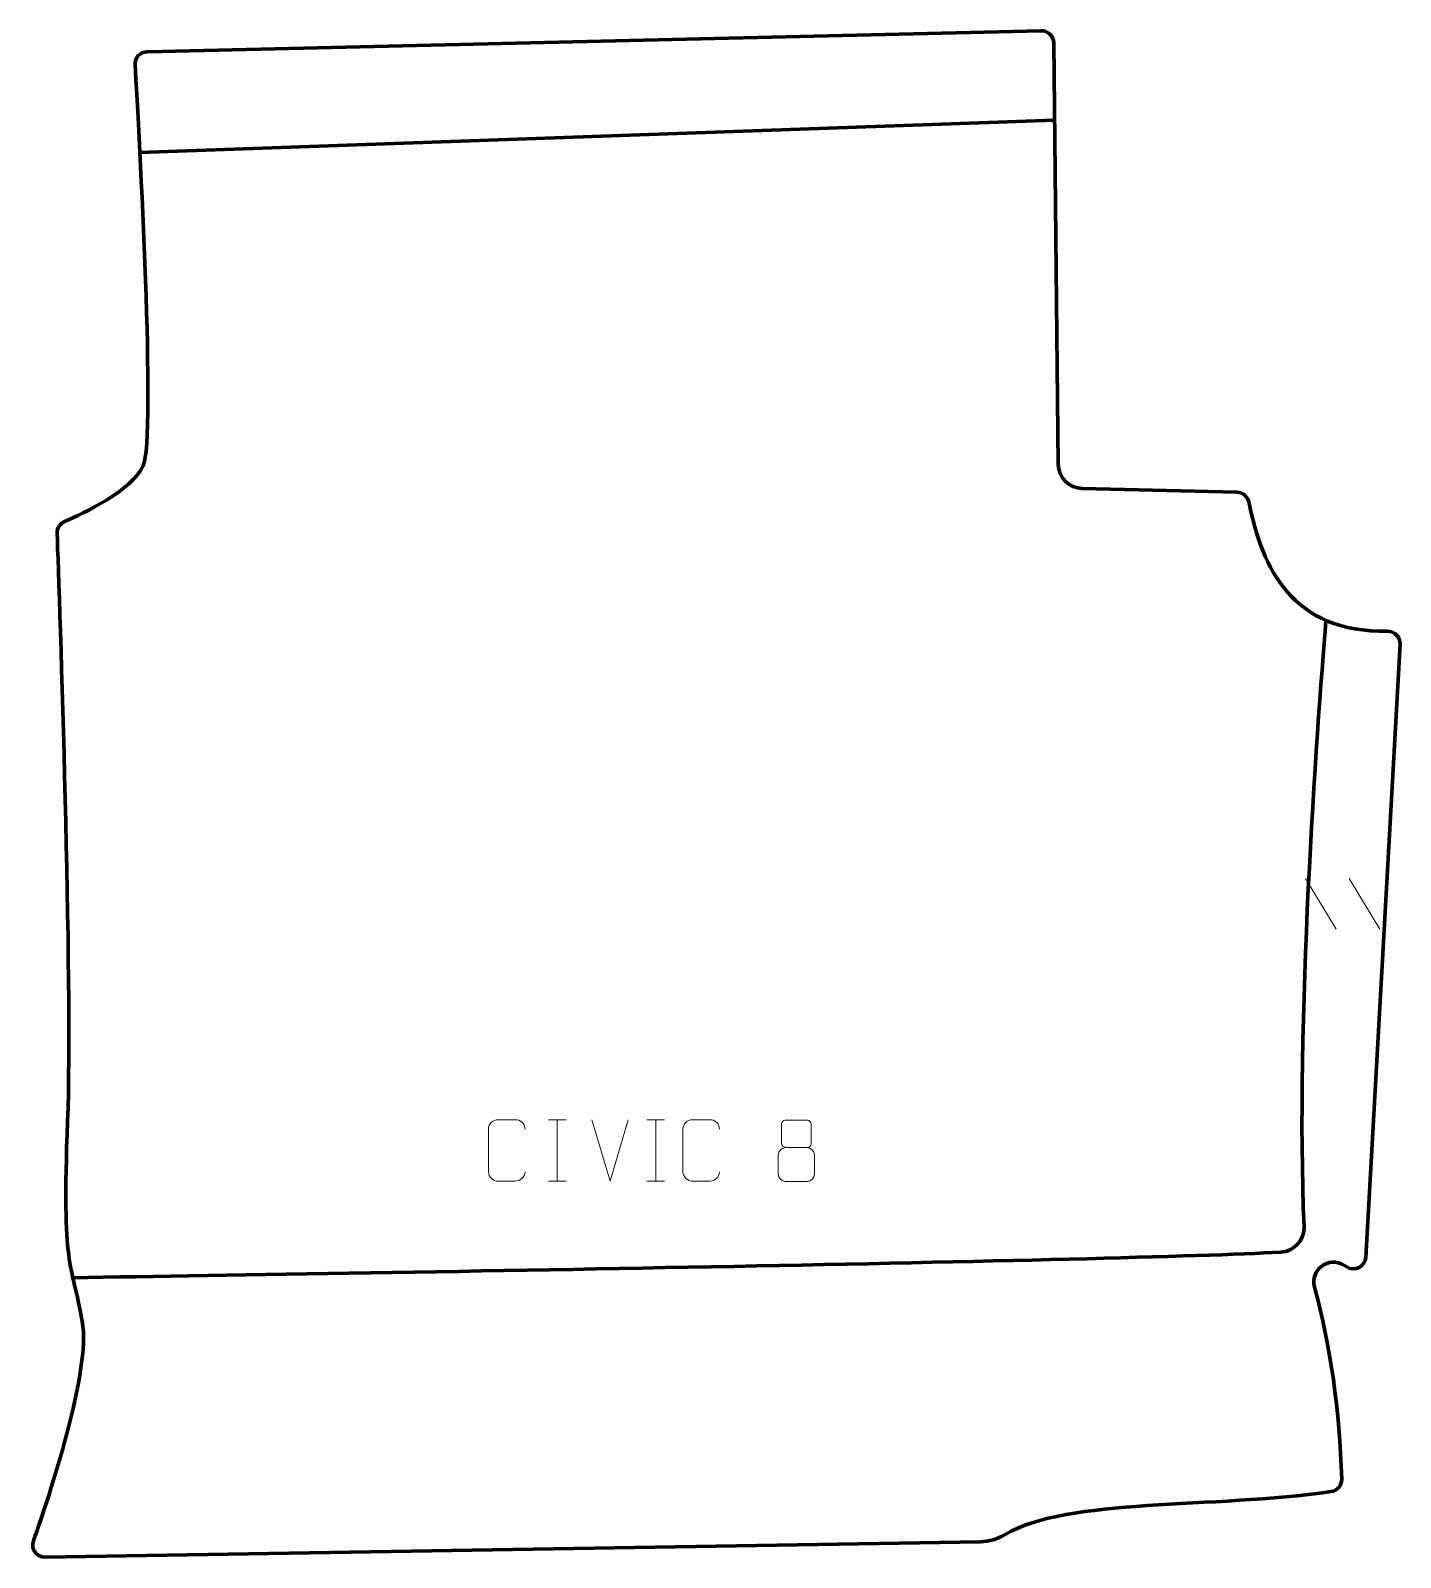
# Model space of a CAD drawing. Header units: millimetres. Extents: x -279 to 278, y -310 to 310.
import ezdxf

# ---------------------------------------------------------------- set-up
doc = ezdxf.new("R2010")
doc.units = ezdxf.units.MM
doc.header["$MEASUREMENT"] = 0
for name, color, linetype in [('layer 1', 7, 'Continuous'), ('layer 2', 7, 'Continuous'), ('layer 3', 7, 'Continuous')]:
    doc.layers.add(name, color=color, linetype=linetype)

msp = doc.modelspace()

# ---------------------------------------------------------------- linework, layer by layer
at = {"layer": 'layer 1', "color": 250, "lineweight": 9}
for points in [[(239.2915, -34.3591), (239.2915, -34.3591), (251.6558, -54.9034), (251.6558, -54.9034)], [(257.0214, -34.3591), (257.0214, -34.3591), (269.3857, -54.9034), (269.3857, -54.9034)], [(-68.2085, -132.2883), (-68.2085, -132.2883), (-61.0404, -132.2883), (-61.0404, -132.2883)], [(-64.6245, -132.2883), (-64.6245, -132.2883), (-64.6245, -157.2418), (-64.6245, -157.2418)], [(-43.1996, -157.2242), (-43.1996, -157.2242), (-50.5214, -132.2706), (-50.5214, -132.2706)], [(-35.8777, -132.2706), (-35.8777, -132.2706), (-43.1995, -157.2242), (-43.1995, -157.2242)], [(-28.2085, -132.2883), (-28.2085, -132.2883), (-21.0404, -132.2883), (-21.0404, -132.2883)], [(-24.6245, -132.2883), (-24.6245, -132.2883), (-24.6245, -157.2418), (-24.6245, -157.2418)], [(-68.2085, -157.2418), (-68.2085, -157.2418), (-61.0404, -157.2418), (-61.0404, -157.2418)], [(-28.2085, -157.2418), (-28.2085, -157.2418), (-21.0404, -157.2418), (-21.0404, -157.2418)]]:
    msp.add_open_spline(points, degree=3, dxfattribs=at)
for points, knots in [([(-77.7208, -153.4062), (-77.8606, -155.7296), (-79.5378, -157.2092), (-81.6855, -157.22), (-81.6855, -157.22), (-84.0174, -157.2196), (-86.3493, -157.2196), (-88.6808, -157.22), (-88.6808, -157.22), (-90.6058, -157.3254), (-92.5779, -155.4409), (-92.5667, -153.4236), (-92.5667, -153.4236), (-92.5663, -147.6535), (-92.5663, -141.8838), (-92.5667, -136.1145), (-92.5667, -136.1145), (-92.5625, -133.9764), (-90.8158, -132.2572), (-88.6634, -132.2707), (-88.6634, -132.2707), (-86.3377, -132.2707), (-84.0116, -132.2707), (-81.6855, -132.2707), (-81.6855, -132.2707), (-79.7389, -132.2352), (-77.7475, -133.7267), (-77.7208, -136.1643)], [0, 0, 0, 0, 0.125, 0.125, 0.125, 0.125, 0.25, 0.25, 0.25, 0.25, 0.375, 0.375, 0.375, 0.375, 0.5, 0.5, 0.5, 0.5, 0.625, 0.625, 0.625, 0.625, 0.75, 0.75, 0.75, 0.75, 1, 1, 1, 1]), ([(1.2792, -153.4062), (1.1394, -155.7296), (-0.5378, -157.2092), (-2.6855, -157.22), (-2.6855, -157.22), (-5.0174, -157.2196), (-7.3493, -157.2196), (-9.6808, -157.22), (-9.6808, -157.22), (-11.6058, -157.3254), (-13.5779, -155.4409), (-13.5667, -153.4236), (-13.5667, -153.4236), (-13.5663, -147.6535), (-13.5663, -141.8838), (-13.5667, -136.1145), (-13.5667, -136.1145), (-13.5625, -133.9764), (-11.8158, -132.2572), (-9.6634, -132.2707), (-9.6634, -132.2707), (-7.3377, -132.2707), (-5.0116, -132.2707), (-2.6855, -132.2707), (-2.6855, -132.2707), (-0.7389, -132.2352), (1.2525, -133.7267), (1.2792, -136.1643)], [0, 0, 0, 0, 0.125, 0.125, 0.125, 0.125, 0.25, 0.25, 0.25, 0.25, 0.375, 0.375, 0.375, 0.375, 0.5, 0.5, 0.5, 0.5, 0.625, 0.625, 0.625, 0.625, 0.75, 0.75, 0.75, 0.75, 1, 1, 1, 1]), ([(26.4913, -133.9466), (26.4913, -136.1596), (26.4913, -139.8419), (26.4913, -142.0552), (26.4913, -142.0552), (26.5063, -142.5626), (27.3137, -143.494), (28.0138, -143.4928), (28.0138, -143.4928), (30.9837, -143.4926), (33.9539, -143.5775), (36.9243, -143.5778), (36.9243, -143.5778), (37.7214, -143.5736), (38.4421, -142.7833), (38.4395, -142.0626), (38.4395, -142.0626), (38.4392, -139.8466), (38.4392, -136.1619), (38.4395, -133.9466), (38.4395, -133.9466), (38.421, -133.2358), (37.8096, -132.4754), (36.9757, -132.4828), (36.9757, -132.4828), (33.9586, -132.4831), (30.9417, -132.4831), (27.9251, -132.4828), (27.9251, -132.4828), (27.2987, -132.4752), (26.4746, -133.1862), (26.4913, -133.9466)], [0, 0, 0, 0, 0.11111111, 0.11111111, 0.11111111, 0.11111111, 0.22222222, 0.22222222, 0.22222222, 0.22222222, 0.33333333, 0.33333333, 0.33333333, 0.33333333, 0.44444444, 0.44444444, 0.44444444, 0.44444444, 0.55555556, 0.55555556, 0.55555556, 0.55555556, 0.66666667, 0.66666667, 0.66666667, 0.66666667, 0.77777778, 0.77777778, 0.77777778, 0.77777778, 1, 1, 1, 1]), ([(25.0325, -146.4648), (25.0325, -149.6356), (25.0325, -151.3377), (25.0325, -154.5091), (25.0325, -154.5091), (25.024, -155.731), (26.7219, -157.4237), (27.9745, -157.4322), (27.9745, -157.4322), (30.9576, -157.4319), (33.9409, -157.4319), (36.9243, -157.4322), (36.9243, -157.4322), (38.2476, -157.4205), (39.868, -155.7989), (39.8569, -154.4997), (39.8569, -154.4997), (39.8566, -151.3315), (39.8566, -149.6327), (39.8569, -146.4648), (39.8569, -146.4648), (39.7872, -145.0844), (38.2094, -143.5058), (36.904, -143.5119), (36.904, -143.5119), (33.9274, -143.5122), (30.9508, -143.5122), (27.9745, -143.5119), (27.9745, -143.5119), (26.895, -143.5055), (25.0487, -145.0844), (25.0325, -146.4648)], [0, 0, 0, 0, 0.11111111, 0.11111111, 0.11111111, 0.11111111, 0.22222222, 0.22222222, 0.22222222, 0.22222222, 0.33333333, 0.33333333, 0.33333333, 0.33333333, 0.44444444, 0.44444444, 0.44444444, 0.44444444, 0.55555556, 0.55555556, 0.55555556, 0.55555556, 0.66666667, 0.66666667, 0.66666667, 0.66666667, 0.77777778, 0.77777778, 0.77777778, 0.77777778, 1, 1, 1, 1])]:
    msp.add_open_spline(points, degree=3, knots=knots, dxfattribs=at)
at = {"layer": 'layer 2', "color": 230, "lineweight": 200}
msp.add_open_spline([(-272.5841, -309.9989), (-276.0678, -310.0571), (-278.5435, -306.6245), (-277.3836, -303.3395), (-277.3836, -303.3395), (-270.8904, -284.9499), (-253.9606, -234.1703), (-257.5194, -214.1167), (-257.5194, -214.1167), (-261.902, -189.4187), (-265.8863, -193.8006), (-263.4958, -132.8526), (-263.4958, -132.8526), (-261.3008, -76.8921), (-266.8313, 80.4877), (-267.7509, 105.8708), (-267.7509, 105.8708), (-267.8258, 107.9345), (-266.6259, 109.83), (-264.7274, 110.6428), (-264.7274, 110.6428), (-257.0354, 113.9349), (-237.5815, 123.0852), (-232.8165, 133.2484), (-232.8165, 133.2484), (-227.4927, 144.6036), (-234.4993, 269.124), (-236.0931, 296.1841), (-236.0931, 296.1841), (-236.2595, 299.0095), (-234.0491, 301.4091), (-231.2191, 301.4754), (-231.2191, 301.4754), (-231.2191, 301.4754), (131.8642, 309.9989), (131.8642, 309.9989), (131.8642, 309.9989), (134.6494, 310.0642), (136.9513, 307.8403), (136.9813, 305.0547), (136.9813, 305.0547), (136.9813, 305.0547), (138.8154, 133.93), (138.8154, 133.93), (138.8154, 133.93), (138.8732, 128.5406), (143.1937, 124.1669), (148.5831, 124.042), (148.5831, 124.042), (148.5831, 124.042), (211.404, 122.5861), (211.404, 122.5861), (211.404, 122.5861), (213.721, 122.5322), (215.7075, 120.8952), (216.1785, 118.6261), (216.1785, 118.6261), (221.8367, 91.3522), (233.8082, 65.5811), (272.5961, 66.0954), (272.5961, 66.0954), (275.4959, 66.1339), (277.825, 63.7138), (277.6627, 60.8189), (277.6627, 60.8189), (277.6627, 60.8189), (263.7033, -188.1371), (263.7033, -188.1371), (263.7033, -188.1371), (263.4902, -191.9358), (259.2798, -194.1138), (256.0554, -192.0928), (256.0554, -192.0928), (256.0554, -192.0928), (254.893, -191.3643), (254.893, -191.3643), (254.893, -191.3643), (248.7208, -187.4957), (241.0197, -193.2135), (242.9279, -200.243), (242.9279, -200.243), (249.4634, -224.319), (253.1055, -250.3307), (253.9546, -278.2101), (253.9546, -278.2101), (254.0322, -280.7564), (252.1759, -282.9457), (249.6536, -283.3116), (249.6536, -283.3116), (201.7065, -290.2564), (142.5471, -285.7246), (117.2568, -300.743), (117.2568, -300.743), (114.2045, -302.5553), (110.7544, -303.5892), (107.2048, -303.6485), (107.2048, -303.6485), (107.2048, -303.6485), (-272.5841, -309.9989), (-272.5841, -309.9989)], degree=3, knots=[0, 0, 0, 0, 0.03846154, 0.03846154, 0.03846154, 0.03846154, 0.07692308, 0.07692308, 0.07692308, 0.07692308, 0.11538462, 0.11538462, 0.11538462, 0.11538462, 0.15384615, 0.15384615, 0.15384615, 0.15384615, 0.19230769, 0.19230769, 0.19230769, 0.19230769, 0.23076923, 0.23076923, 0.23076923, 0.23076923, 0.26923077, 0.26923077, 0.26923077, 0.26923077, 0.30769231, 0.30769231, 0.30769231, 0.30769231, 0.34615385, 0.34615385, 0.34615385, 0.34615385, 0.38461538, 0.38461538, 0.38461538, 0.38461538, 0.42307692, 0.42307692, 0.42307692, 0.42307692, 0.46153846, 0.46153846, 0.46153846, 0.46153846, 0.5, 0.5, 0.5, 0.5, 0.53846154, 0.53846154, 0.53846154, 0.53846154, 0.57692308, 0.57692308, 0.57692308, 0.57692308, 0.61538462, 0.61538462, 0.61538462, 0.61538462, 0.65384615, 0.65384615, 0.65384615, 0.65384615, 0.69230769, 0.69230769, 0.69230769, 0.69230769, 0.73076923, 0.73076923, 0.73076923, 0.73076923, 0.76923077, 0.76923077, 0.76923077, 0.76923077, 0.80769231, 0.80769231, 0.80769231, 0.80769231, 0.84615385, 0.84615385, 0.84615385, 0.84615385, 0.88461538, 0.88461538, 0.88461538, 0.88461538, 0.92307692, 0.92307692, 0.92307692, 0.92307692, 1, 1, 1, 1], dxfattribs=at)
at = {"layer": 'layer 3', "color": 142, "lineweight": 200}
msp.add_open_spline([(-234.1409, 260.5269), (-234.1409, 260.5269), (137.3177, 273.6548), (137.3177, 273.6548)], degree=3, dxfattribs=at)
msp.add_open_spline([(-261.3663, -196.433), (-135.1163, -194.436), (164.9796, -189.6092), (229.2198, -186.0596), (229.2198, -186.0596), (234.6812, -185.7576), (238.8852, -181.1214), (238.6521, -175.6565), (238.6521, -175.6565), (235.1457, -93.4956), (243.8368, 25.7506), (247.5811, 70.5189)], degree=3, knots=[0, 0, 0, 0, 0.25, 0.25, 0.25, 0.25, 0.5, 0.5, 0.5, 0.5, 1, 1, 1, 1], dxfattribs=at)

doc.saveas('drawing.dxf')
